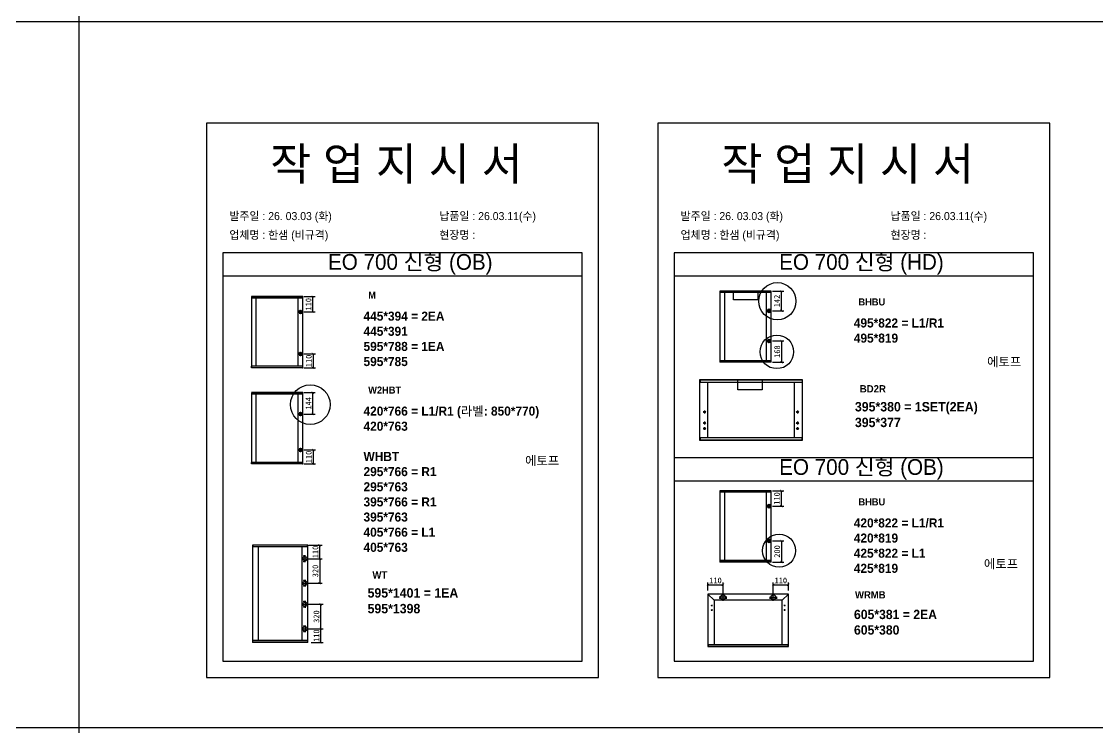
# Model space of a CAD drawing. Header units: millimetres. Extents: x -44117 to 256353, y -2095463 to 65325.
# Drawn here: x 110053 to 114665, y -750239 to -747212 of the extents above; entities that cross this region are included whole.
import ezdxf

# ---------------------------------------------------------------- set-up
doc = ezdxf.new("R2010")
doc.units = ezdxf.units.MM
doc.header["$LTSCALE"] = 10
doc.layers.add('Layer1', color=7, linetype='Continuous', lineweight=70)
doc.styles.add('MtX_Gulim', font='')
doc.styles.get('MtX_Gulim').set_extended_font_data('Gulim', bold=True)
doc.dimstyles.new('ISO-25', dxfattribs={"dimtxt": 2.5, "dimasz": 2.5, "dimexe": 1, "dimexo": 1, "dimtad": 1, "dimtxsty": 'Standard', "dimblk": 'ARCHTICK', "dimcen": 2.5, "dimadec": 0, "dimazin": 0, "dimtfac": 1, "dimtmove": 0, "dimatfit": 3, "dimfxl": 0, "dimarcsym": 0})

# ---------------------------------------------------------------- blocks, each defined once
blk = doc.blocks.new('_ArchTick')
at = {"color": 0, "linetype": 'ByBlock', "const_width": 0.15}
blk.add_lwpolyline([(-0.5, -0.5), (0.5, 0.5)], dxfattribs=at)
blk = doc.blocks.new('*D5013')
at = {"color": 0, "lineweight": -2}
for p, q in [((112995.1, -749651.8), (112995.1, -749617.2)), ((112995.1, -749627.2), (113059.6, -749627.2)), ((113059.6, -749664.5), (113059.6, -749617.2))]:
    blk.add_line(p, q, dxfattribs=at)
at = {"layer": 'Defpoints', "color": 0}
for p in [(113059.6, -749627.2), (112995.1, -749666.8), (113059.6, -749679.5)]:
    blk.add_point(p, dxfattribs=at)
at = {"color": 0, "lineweight": -2, "xscale": 10, "yscale": 10, "zscale": 10, "rotation": 180}
blk.add_blockref('_ArchTick', (112995.1, -749627.2), dxfattribs=at)
at = {"color": 0, "lineweight": -2, "xscale": 10, "yscale": 10, "zscale": 10}
blk.add_blockref('_ArchTick', (113059.6, -749627.2), dxfattribs=at)
at = {"color": 0, "insert": (113027.3, -749608.5), "char_height": 25, "attachment_point": 5}
blk.add_mtext('110', dxfattribs=at)
blk = doc.blocks.new('*D5014')
at = {"color": 0, "lineweight": -2}
for p, q in [((113275.1, -749664.5), (113275.1, -749617.2)), ((113275.1, -749627.2), (113339.7, -749627.2)), ((113339.7, -749651.8), (113339.7, -749617.2))]:
    blk.add_line(p, q, dxfattribs=at)
at = {"layer": 'Defpoints', "color": 0}
for p in [(113339.7, -749627.2), (113275.1, -749679.5), (113339.7, -749666.8)]:
    blk.add_point(p, dxfattribs=at)
at = {"color": 0, "lineweight": -2, "xscale": 10, "yscale": 10, "zscale": 10, "rotation": 180}
blk.add_blockref('_ArchTick', (113275.1, -749627.2), dxfattribs=at)
at = {"color": 0, "lineweight": -2, "xscale": 10, "yscale": 10, "zscale": 10}
blk.add_blockref('_ArchTick', (113339.7, -749627.2), dxfattribs=at)
at = {"color": 0, "insert": (113307.4, -749608.5), "char_height": 25, "attachment_point": 5}
blk.add_mtext('110', dxfattribs=at)
blk = doc.blocks.new('*D5015')
at = {"color": 0, "lineweight": -2}
for p, q in [((111263.5, -748391.5), (111311.7, -748391.5)), ((111301.7, -748457.2), (111301.7, -748391.5)), ((111263.5, -748457.2), (111311.7, -748457.2))]:
    blk.add_line(p, q, dxfattribs=at)
at = {"layer": 'Defpoints', "color": 0}
for p in [(111248.5, -748391.5), (111301.7, -748391.5), (111248.5, -748457.2)]:
    blk.add_point(p, dxfattribs=at)
at = {"color": 0, "lineweight": -2, "xscale": 10, "yscale": 10, "zscale": 10}
for p, rotation in [((111301.7, -748391.5), 90), ((111301.7, -748457.2), 270)]:
    blk.add_blockref('_ArchTick', p, dxfattribs=dict(at, rotation=rotation))
at = {"color": 0, "insert": (111282.9, -748424.4), "char_height": 25, "attachment_point": 5, "rotation": 90}
blk.add_mtext('110', dxfattribs=at)
blk = doc.blocks.new('*D5016')
at = {"color": 0, "lineweight": -2}
for p, q in [((111263.5, -748637.3), (111312.5, -748637.3)), ((111302.5, -748637.3), (111302.5, -748697)), ((111263.5, -748697), (111312.5, -748697))]:
    blk.add_line(p, q, dxfattribs=at)
at = {"layer": 'Defpoints', "color": 0}
for p in [(111248.5, -748637.3), (111248.5, -748697), (111302.5, -748697)]:
    blk.add_point(p, dxfattribs=at)
at = {"color": 0, "lineweight": -2, "xscale": 10, "yscale": 10, "zscale": 10}
for p, rotation in [((111302.5, -748637.3), 90), ((111302.5, -748697), 270)]:
    blk.add_blockref('_ArchTick', p, dxfattribs=dict(at, rotation=rotation))
at = {"color": 0, "insert": (111283.8, -748667.2), "char_height": 25, "attachment_point": 5, "rotation": 90}
blk.add_mtext('110', dxfattribs=at)
blk = doc.blocks.new('*D5017')
at = {"color": 0, "lineweight": -2}
for p, q in [((113271.4, -748367.7), (113319.6, -748367.7)), ((113309.6, -748452.8), (113309.6, -748367.7)), ((113271.4, -748452.8), (113319.6, -748452.8))]:
    blk.add_line(p, q, dxfattribs=at)
at = {"layer": 'Defpoints', "color": 0}
for p in [(113256.4, -748367.7), (113309.6, -748367.7), (113256.4, -748452.8)]:
    blk.add_point(p, dxfattribs=at)
at = {"color": 0, "lineweight": -2, "xscale": 10, "yscale": 10, "zscale": 10}
for p, rotation in [((113309.6, -748367.7), 90), ((113309.6, -748452.8), 270)]:
    blk.add_blockref('_ArchTick', p, dxfattribs=dict(at, rotation=rotation))
at = {"color": 0, "insert": (113290.8, -748410.3), "char_height": 25, "attachment_point": 5, "rotation": 90}
blk.add_mtext('142', dxfattribs=at)
blk = doc.blocks.new('*D5018')
at = {"color": 0, "lineweight": -2}
for p, q in [((113271.4, -748581.7), (113320.4, -748581.7)), ((113310.4, -748581.7), (113310.4, -748673.2)), ((113271.4, -748673.2), (113320.4, -748673.2))]:
    blk.add_line(p, q, dxfattribs=at)
at = {"layer": 'Defpoints', "color": 0}
for p in [(113256.4, -748581.7), (113256.4, -748673.2), (113310.4, -748673.2)]:
    blk.add_point(p, dxfattribs=at)
at = {"color": 0, "lineweight": -2, "xscale": 10, "yscale": 10, "zscale": 10}
for p, rotation in [((113310.4, -748581.7), 90), ((113310.4, -748673.2), 270)]:
    blk.add_blockref('_ArchTick', p, dxfattribs=dict(at, rotation=rotation))
at = {"color": 0, "insert": (113291.7, -748627.4), "char_height": 25, "attachment_point": 5, "rotation": 90}
blk.add_mtext('168', dxfattribs=at)
blk = doc.blocks.new('*D5019')
at = {"color": 0, "lineweight": -2}
for p, q in [((111263.5, -748803.3), (111311.7, -748803.3)), ((111301.7, -748894.9), (111301.7, -748803.3)), ((111263.5, -748894.9), (111311.7, -748894.9))]:
    blk.add_line(p, q, dxfattribs=at)
at = {"layer": 'Defpoints', "color": 0}
for p in [(111248.5, -748803.3), (111301.7, -748803.3), (111248.5, -748894.9)]:
    blk.add_point(p, dxfattribs=at)
at = {"color": 0, "lineweight": -2, "xscale": 10, "yscale": 10, "zscale": 10}
for p, rotation in [((111301.7, -748803.3), 90), ((111301.7, -748894.9), 270)]:
    blk.add_blockref('_ArchTick', p, dxfattribs=dict(at, rotation=rotation))
at = {"color": 0, "insert": (111282.9, -748849.1), "char_height": 25, "attachment_point": 5, "rotation": 90}
blk.add_mtext('144', dxfattribs=at)
blk = doc.blocks.new('*D5020')
at = {"color": 0, "lineweight": -2}
for p, q in [((111263.5, -749049.1), (111312.5, -749049.1)), ((111302.5, -749049.1), (111302.5, -749108.8)), ((111263.5, -749108.8), (111312.5, -749108.8))]:
    blk.add_line(p, q, dxfattribs=at)
at = {"layer": 'Defpoints', "color": 0}
for p in [(111248.5, -749049.1), (111248.5, -749108.8), (111302.5, -749108.8)]:
    blk.add_point(p, dxfattribs=at)
at = {"color": 0, "lineweight": -2, "xscale": 10, "yscale": 10, "zscale": 10}
for p, rotation in [((111302.5, -749049.1), 90), ((111302.5, -749108.8), 270)]:
    blk.add_blockref('_ArchTick', p, dxfattribs=dict(at, rotation=rotation))
at = {"color": 0, "insert": (111283.8, -749079), "char_height": 25, "attachment_point": 5, "rotation": 90}
blk.add_mtext('110', dxfattribs=at)
blk = doc.blocks.new('*D5021')
at = {"color": 0, "lineweight": -2}
for p, q in [((113271.4, -749224.1), (113319.6, -749224.1)), ((113309.6, -749289.7), (113309.6, -749224.1)), ((113271.4, -749289.7), (113319.6, -749289.7))]:
    blk.add_line(p, q, dxfattribs=at)
at = {"layer": 'Defpoints', "color": 0}
for p in [(113256.4, -749224.1), (113309.6, -749224.1), (113256.4, -749289.7)]:
    blk.add_point(p, dxfattribs=at)
at = {"color": 0, "lineweight": -2, "xscale": 10, "yscale": 10, "zscale": 10}
for p, rotation in [((113309.6, -749224.1), 90), ((113309.6, -749289.7), 270)]:
    blk.add_blockref('_ArchTick', p, dxfattribs=dict(at, rotation=rotation))
at = {"color": 0, "insert": (113290.8, -749256.9), "char_height": 25, "attachment_point": 5, "rotation": 90}
blk.add_mtext('110', dxfattribs=at)
blk = doc.blocks.new('*D5022')
at = {"color": 0, "lineweight": -2}
for p, q in [((113271.4, -749438.7), (113320.4, -749438.7)), ((113310.4, -749438.7), (113310.4, -749529.5)), ((113271.4, -749529.5), (113320.4, -749529.5))]:
    blk.add_line(p, q, dxfattribs=at)
at = {"layer": 'Defpoints', "color": 0}
for p in [(113256.4, -749438.7), (113256.4, -749529.5), (113310.4, -749529.5)]:
    blk.add_point(p, dxfattribs=at)
at = {"color": 0, "lineweight": -2, "xscale": 10, "yscale": 10, "zscale": 10}
for p, rotation in [((113310.4, -749438.7), 90), ((113310.4, -749529.5), 270)]:
    blk.add_blockref('_ArchTick', p, dxfattribs=dict(at, rotation=rotation))
at = {"color": 0, "insert": (113291.7, -749484.1), "char_height": 25, "attachment_point": 5, "rotation": 90}
blk.add_mtext('200', dxfattribs=at)
blk = doc.blocks.new('*D5023')
at = {"color": 0, "lineweight": -2}
for p, q in [((111283.2, -749457.4), (111341.1, -749457.4)), ((111331.1, -749515.2), (111331.1, -749457.4)), ((111283.2, -749515.2), (111341.1, -749515.2))]:
    blk.add_line(p, q, dxfattribs=at)
at = {"layer": 'Defpoints', "color": 0}
for p in [(111268.2, -749457.4), (111331.1, -749457.4), (111268.2, -749515.2)]:
    blk.add_point(p, dxfattribs=at)
at = {"color": 0, "lineweight": -2, "xscale": 10, "yscale": 10, "zscale": 10}
for p, rotation in [((111331.1, -749457.4), 90), ((111331.1, -749515.2), 270)]:
    blk.add_blockref('_ArchTick', p, dxfattribs=dict(at, rotation=rotation))
at = {"color": 0, "insert": (111312.4, -749486.3), "char_height": 25, "attachment_point": 5, "rotation": 90}
blk.add_mtext('110', dxfattribs=at)
blk = doc.blocks.new('*D5024')
at = {"color": 0, "lineweight": -2}
for p, q in [((111283.2, -749815.8), (111345.7, -749815.8)), ((111335.7, -749874.3), (111335.7, -749815.8)), ((111294.8, -749874.3), (111345.7, -749874.3))]:
    blk.add_line(p, q, dxfattribs=at)
at = {"layer": 'Defpoints', "color": 0}
for p in [(111268.2, -749815.8), (111335.7, -749815.8), (111279.8, -749874.3)]:
    blk.add_point(p, dxfattribs=at)
at = {"color": 0, "lineweight": -2, "xscale": 10, "yscale": 10, "zscale": 10}
for p, rotation in [((111335.7, -749815.8), 90), ((111335.7, -749874.3), 270)]:
    blk.add_blockref('_ArchTick', p, dxfattribs=dict(at, rotation=rotation))
at = {"color": 0, "insert": (111316.9, -749845), "char_height": 25, "attachment_point": 5, "rotation": 90}
blk.add_mtext('110', dxfattribs=at)
blk = doc.blocks.new('*D5025')
at = {"color": 0, "lineweight": -2}
for p, q in [((111283.2, -749710.6), (111345.7, -749710.6)), ((111335.7, -749815.8), (111335.7, -749710.6)), ((111283.2, -749815.8), (111345.7, -749815.8))]:
    blk.add_line(p, q, dxfattribs=at)
at = {"layer": 'Defpoints', "color": 0}
for p in [(111268.2, -749710.6), (111335.7, -749710.6), (111268.2, -749815.8)]:
    blk.add_point(p, dxfattribs=at)
at = {"color": 0, "lineweight": -2, "xscale": 10, "yscale": 10, "zscale": 10}
for p, rotation in [((111335.7, -749710.6), 90), ((111335.7, -749815.8), 270)]:
    blk.add_blockref('_ArchTick', p, dxfattribs=dict(at, rotation=rotation))
at = {"color": 0, "insert": (111316.9, -749763.2), "char_height": 25, "attachment_point": 5, "rotation": 90}
blk.add_mtext('320', dxfattribs=at)
blk = doc.blocks.new('*D5026')
at = {"color": 0, "lineweight": -2}
for p, q in [((111283.2, -749515.2), (111341.1, -749515.2)), ((111331.1, -749515.2), (111331.1, -749620.4)), ((111283.2, -749620.4), (111341.1, -749620.4))]:
    blk.add_line(p, q, dxfattribs=at)
at = {"layer": 'Defpoints', "color": 0}
for p in [(111268.2, -749515.2), (111268.2, -749620.4), (111331.1, -749620.4)]:
    blk.add_point(p, dxfattribs=at)
at = {"color": 0, "lineweight": -2, "xscale": 10, "yscale": 10, "zscale": 10}
for p, rotation in [((111331.1, -749515.2), 90), ((111331.1, -749620.4), 270)]:
    blk.add_blockref('_ArchTick', p, dxfattribs=dict(at, rotation=rotation))
at = {"color": 0, "insert": (111312.4, -749567.8), "char_height": 25, "attachment_point": 5, "rotation": 90}
blk.add_mtext('320', dxfattribs=at)

msp = doc.modelspace()

# ---------------------------------------------------------------- linework, layer by layer
at = {"color": 2}
msp.add_line((104015.69829, -747212.41798), (196284.84516, -747212.41798), dxfattribs=at)
msp.add_line((104015.69829, -747212.41798), (196284.84516, -747212.41798), dxfattribs=at)
for p, q in [((112456.08051, -748203.63461), (110916.08051, -748203.63461)), ((114389.89471, -748203.63461), (112849.89471, -748203.63461)), ((112456.08051, -748303.63461), (110916.08051, -748303.63461)), ((114389.89471, -748303.63461), (112849.89471, -748303.63461)), ((113045.94642, -748367.96056), (113045.94642, -748672.97889)), ((113265.86482, -748368.35554), (113045.94642, -748368.35554)), ((113265.86482, -748374.32425), (113045.94642, -748374.32425)), ((113265.64538, -748367.74112), (113046.16586, -748367.74112)), ((113065.47637, -748373.88537), (113065.47637, -748666.6152)), ((113246.11543, -748666.6152), (113246.11543, -748374.32425)), ((113264.76763, -748374.32425), (113264.76763, -748367.74112)), ((113265.86482, -748672.97889), (113265.86482, -748367.96056)), ((111038.05466, -748391.75221), (111038.05466, -748696.77054)), ((111257.97305, -748392.1472), (111038.05466, -748392.1472)), ((111257.97305, -748398.11591), (111038.05466, -748398.11591)), ((111257.75361, -748391.53278), (111038.2741, -748391.53278)), ((111057.58461, -748397.67703), (111057.58461, -748690.40686)), ((111238.22366, -748690.40686), (111238.22366, -748398.11591)), ((111256.87586, -748398.11591), (111256.87586, -748391.53278)), ((111257.97305, -748696.77054), (111257.97305, -748391.75221)), ((113265.86482, -748666.6152), (113045.94642, -748666.6152)), ((113047.04361, -748673.19833), (113047.04361, -748666.6152)), ((113264.76763, -748666.6152), (113264.76763, -748673.19833)), ((111257.97305, -748690.40686), (111038.05466, -748690.40686)), ((111257.97305, -748696.37556), (111038.05466, -748696.37556)), ((111257.75361, -748696.98999), (111038.2741, -748696.98999)), ((111039.15185, -748696.98999), (111039.15185, -748690.40686)), ((111256.87586, -748690.40686), (111256.87586, -748696.98999)), ((113265.86482, -748672.58391), (113045.94642, -748672.58391)), ((113265.64538, -748673.19833), (113046.16586, -748673.19833)), ((112959.39558, -748748.75207), (112959.39558, -749007.19414)), ((113400.00598, -748749.41854), (112959.39558, -748749.41854)), ((113400.00598, -748759.48963), (112959.39558, -748759.48963)), ((113399.63572, -748748.38181), (112959.76584, -748748.38181)), ((112961.24688, -748748.38181), (112961.24688, -748759.48963)), ((112992.71906, -748759.48963), (112992.71906, -748996.45657)), ((113366.68251, -748996.45657), (113366.68251, -748759.48963)), ((113398.15468, -748748.38181), (113398.15468, -748759.48963)), ((113400.00598, -749007.19414), (113400.00598, -748748.75207)), ((111038.05466, -748803.56497), (111038.05466, -749108.5833)), ((111257.97305, -748803.95995), (111038.05466, -748803.95995)), ((111257.75361, -748803.34553), (111038.2741, -748803.34553)), ((111256.87586, -748809.92866), (111256.87586, -748803.34553)), ((111257.97305, -749108.5833), (111257.97305, -748803.56497)), ((111257.97305, -748809.92866), (111038.05466, -748809.92866)), ((111057.58461, -748809.48978), (111057.58461, -749102.21961)), ((111238.22366, -749102.21961), (111238.22366, -748809.92866)), ((112986.60975, -748886.11884), (112974.39114, -748886.11884)), ((112980.50045, -748880.00953), (112980.50045, -748892.22814)), ((113372.79181, -748886.11884), (113385.01042, -748886.11884)), ((113378.90111, -748880.00953), (113378.90111, -748892.22814)), ((112986.60975, -748933.51223), (112974.39114, -748933.51223)), ((112980.50045, -748927.40292), (112980.50045, -748939.62153)), ((113372.79181, -748933.51223), (113385.01042, -748933.51223)), ((113378.90111, -748927.40292), (113378.90111, -748939.62153)), ((112986.60975, -748957.20892), (112974.39114, -748957.20892)), ((112980.50045, -748951.09962), (112980.50045, -748963.31822)), ((113372.79181, -748957.20892), (113385.01042, -748957.20892)), ((113378.90111, -748951.09962), (113378.90111, -748963.31822)), ((113400.00598, -748996.45657), (112959.39558, -748996.45657)), ((113400.00598, -749006.52767), (112959.39558, -749006.52767)), ((112959.76584, -749007.5644), (113399.63572, -749007.5644)), ((112961.24688, -748996.45657), (112961.24688, -749007.5644)), ((113398.15468, -749007.5644), (113398.15468, -748996.45657)), ((111257.97305, -749102.21961), (111038.05466, -749102.21961)), ((111257.97305, -749108.18832), (111038.05466, -749108.18832)), ((111257.75361, -749108.80274), (111038.2741, -749108.80274)), ((111039.15185, -749108.80274), (111039.15185, -749102.21961)), ((111256.87586, -749102.21961), (111256.87586, -749108.80274)), ((114389.89471, -749082.64107), (112849.89471, -749082.64107)), ((114389.89471, -749182.64107), (112849.89471, -749182.64107)), ((113045.94642, -749224.28298), (113045.94642, -749529.30131)), ((113265.86482, -749224.67796), (113045.94642, -749224.67796)), ((113265.86482, -749230.64667), (113045.94642, -749230.64667)), ((113265.64538, -749224.06354), (113046.16586, -749224.06354)), ((113065.47637, -749230.20779), (113065.47637, -749522.93762)), ((113246.11543, -749522.93762), (113246.11543, -749230.64667)), ((113264.76763, -749230.64667), (113264.76763, -749224.06354)), ((113265.86482, -749529.30131), (113265.86482, -749224.28298)), ((111042.91024, -749456.88864), (111042.91024, -749874.0965)), ((111279.9038, -749457.36795), (111042.91024, -749457.36795)), ((111279.9038, -749464.6109), (111042.91024, -749464.6109)), ((111279.63752, -749456.62235), (111043.17652, -749456.62235)), ((111044.24166, -749456.62235), (111044.24166, -749464.6109)), ((111066.60959, -749464.07833), (111066.60959, -749866.37425)), ((111255.93816, -749866.37425), (111255.93816, -749464.6109)), ((111278.57238, -749464.6109), (111278.57238, -749456.62235)), ((111279.9038, -749874.0965), (111279.9038, -749456.88864)), ((111253.66268, -749515.20503), (111282.71186, -749515.20503)), ((111265.52442, -749503.22221), (111261.26386, -749503.22221)), ((111265.52442, -749527.18785), (111261.26386, -749527.18785)), ((111263.39414, -749501.09193), (111263.39414, -749505.35249)), ((111263.39414, -749525.05757), (111263.39414, -749529.31813)), ((111268.18727, -749529.72962), (111268.18727, -749500.68045)), ((113265.86482, -749522.93762), (113045.94642, -749522.93762)), ((113265.86482, -749528.90633), (113045.94642, -749528.90633)), ((113265.64538, -749529.52075), (113046.16586, -749529.52075)), ((113047.04361, -749529.52075), (113047.04361, -749522.93762)), ((113264.76763, -749522.93762), (113264.76763, -749529.52075)), ((111253.66268, -749620.38758), (111282.71186, -749620.38758)), ((111265.52442, -749608.40475), (111261.26386, -749608.40475)), ((111265.52442, -749632.37039), (111261.26386, -749632.37039)), ((111263.39414, -749606.27447), (111263.39414, -749610.53503)), ((111263.39414, -749630.24011), (111263.39414, -749634.50067)), ((111268.18727, -749605.86298), (111268.18727, -749634.91216)), ((112994.77369, -749666.7831), (112994.77369, -749891.12342)), ((113021.11444, -749693.12385), (112994.86037, -749666.57382)), ((113339.65952, -749666.48713), (112995.06965, -749666.48713)), ((113075.73312, -749679.50953), (113043.44628, -749679.50953)), ((113059.5897, -749695.65294), (113059.5897, -749663.36611)), ((113258.99606, -749679.50953), (113291.2829, -749679.50953)), ((113275.13948, -749695.65294), (113275.13948, -749663.36611)), ((113313.61473, -749693.12385), (113339.8688, -749666.57382)), ((113339.95548, -749891.12342), (113339.95548, -749666.7831)), ((111253.66268, -749710.59757), (111282.71186, -749710.59757)), ((111265.52442, -749698.61474), (111261.26386, -749698.61474)), ((111265.52442, -749722.58039), (111261.26386, -749722.58039)), ((111263.39414, -749696.48446), (111263.39414, -749700.74502)), ((111263.39414, -749720.45011), (111263.39414, -749724.71066)), ((111268.18727, -749696.07298), (111268.18727, -749725.12216)), ((113008.09205, -749716.209), (113014.01132, -749716.209)), ((113011.05168, -749713.24936), (113011.05168, -749719.16863)), ((113021.11444, -749693.12385), (113021.11444, -749883.13241)), ((113313.61473, -749693.12385), (113021.11444, -749693.12385)), ((113048.63905, -749685.4288), (113043.90363, -749685.4288)), ((113046.27134, -749683.06109), (113046.27134, -749687.7965)), ((113075.27576, -749685.4288), (113070.54035, -749685.4288)), ((113072.90805, -749683.06109), (113072.90805, -749687.7965)), ((113264.18884, -749685.4288), (113259.45342, -749685.4288)), ((113261.82113, -749683.06109), (113261.82113, -749687.7965)), ((113290.82555, -749685.4288), (113286.09013, -749685.4288)), ((113288.45784, -749683.06109), (113288.45784, -749687.7965)), ((113313.61473, -749882.54048), (113313.61473, -749693.12385)), ((113326.63713, -749716.209), (113320.71786, -749716.209)), ((113323.6775, -749713.24936), (113323.6775, -749719.16863)), ((113008.09205, -749735.15066), (113014.01132, -749735.15066)), ((113011.05168, -749732.19103), (113011.05168, -749738.1103)), ((113326.63713, -749735.15066), (113320.71786, -749735.15066)), ((113323.6775, -749732.19103), (113323.6775, -749738.1103)), ((111253.66268, -749815.7801), (111282.71186, -749815.7801)), ((111265.52442, -749803.79727), (111261.26386, -749803.79727)), ((111263.39414, -749801.66699), (111263.39414, -749805.92755)), ((111268.18727, -749801.25551), (111268.18727, -749830.30469)), ((111279.9038, -749866.37425), (111042.91024, -749866.37425)), ((111044.24166, -749874.36279), (111044.24166, -749866.37425)), ((111265.52442, -749827.76291), (111261.26386, -749827.76291)), ((111263.39414, -749825.63263), (111263.39414, -749829.89319)), ((111278.57238, -749866.37425), (111278.57238, -749874.36279)), ((111279.9038, -749873.61719), (111042.91024, -749873.61719)), ((111279.63752, -749874.36279), (111043.17652, -749874.36279)), ((112994.77369, -749882.54048), (113339.95548, -749882.54048)), ((112994.77369, -749890.59069), (113339.65952, -749890.59069)), ((112995.06965, -749891.41939), (113339.65952, -749891.41939)), ((112996.2535, -749882.54048), (112996.2535, -749891.41939)), ((113338.47567, -749891.41939), (113338.47567, -749882.54048))]:
    msp.add_line(p, q)
at = {"color": 1}
msp.add_line((104015.69829, -750238.66603), (196284.84516, -750238.66603), dxfattribs=at)
msp.add_line((104015.69829, -750238.66603), (196284.84516, -750238.66603), dxfattribs=at)
for p in [(110300.49669, 21924.9366), (110300.49669, 14161.07811), (110300.49669, 18584.38997), (110300.49669, 10820.53148), (110300.49669, 18627.87121), (110300.49669, 10864.01272), (110300.49669, 15287.32457), (110300.49669, 7523.46608), (110300.49669, 3746.75115), (110300.49669, 21924.9366), (110300.49669, 14161.07811), (110300.49669, 18584.38997), (110300.49669, 10820.53148), (110300.49669, 18627.87121), (110300.49669, 10864.01272), (110300.49669, 15287.32457), (110300.49669, 7523.46608), (110300.49669, 3746.75115), (110300.49669, 21924.9366), (110300.49669, 14161.07811), (110300.49669, 18584.38997), (110300.49669, 10820.53148), (110300.49669, 18627.87121), (110300.49669, 10864.01272), (110300.49669, 15287.32457), (110300.49669, 7523.46608), (110300.49669, 3746.75115), (110300.49669, 21924.9366), (110300.49669, 14161.07811), (110300.49669, 18584.38997), (110300.49669, 10820.53148), (110300.49669, 18627.87121), (110300.49669, 10864.01272), (110300.49669, 15287.32457), (110300.49669, 7523.46608), (110300.49669, 3746.75115), (110300.49669, 21924.9366), (110300.49669, 14161.07811), (110300.49669, 18584.38997), (110300.49669, 10820.53148), (110300.49669, 18627.87121), (110300.49669, 10864.01272), (110300.49669, 15287.32457), (110300.49669, 7523.46608), (110300.49669, 3746.75115), (110300.49669, 21924.9366), (110300.49669, 14161.07811), (110300.49669, 18584.38997), (110300.49669, 10820.53148), (110300.49669, 18627.87121), (110300.49669, 10864.01272), (110300.49669, 15287.32457), (110300.49669, 7523.46608), (110300.49669, 3746.75115), (110300.49669, 21924.9366), (110300.49669, 14161.07811), (110300.49669, 18584.38997), (110300.49669, 10820.53148), (110300.49669, 18627.87121), (110300.49669, 10864.01272), (110300.49669, 15287.32457), (110300.49669, 7523.46608), (110300.49669, 3746.75115), (110300.49669, 21924.9366), (110300.49669, 14161.07811), (110300.49669, 18584.38997), (110300.49669, 10820.53148), (110300.49669, 18627.87121), (110300.49669, 10864.01272), (110300.49669, 15287.32457), (110300.49669, 7523.46608), (110300.49669, 3746.75115), (110300.49669, 21924.9366), (110300.49669, 14161.07811), (110300.49669, 18584.38997), (110300.49669, 10820.53148), (110300.49669, 18627.87121), (110300.49669, 10864.01272), (110300.49669, 15287.32457), (110300.49669, 7523.46608), (110300.49669, 3746.75115), (110300.49669, 21924.9366), (110300.49669, 14161.07811), (110300.49669, 18584.38997), (110300.49669, 10820.53148), (110300.49669, 18627.87121), (110300.49669, 10864.01272), (110300.49669, 15287.32457), (110300.49669, 7523.46608), (110300.49669, 3746.75115), (110300.49669, 12702.87182), (110300.49669, 4939.01333), (110300.49669, 9362.32519), (110300.49669, 1598.4667), (110300.49669, 9405.80642), (110300.49669, 1641.94794), (110300.49669, 6065.25979), (110300.49669, -1698.5987), (110300.49669, -5475.31363), (110300.49669, 12702.87182), (110300.49669, 4939.01333), (110300.49669, 9362.32519), (110300.49669, 1598.4667), (110300.49669, 9405.80642), (110300.49669, 1641.94794), (110300.49669, 6065.25979), (110300.49669, -1698.5987), (110300.49669, -5475.31363), (110300.49669, 12702.87182), (110300.49669, 4939.01333), (110300.49669, 9362.32519), (110300.49669, 1598.4667), (110300.49669, 9405.80642), (110300.49669, 1641.94794), (110300.49669, 6065.25979), (110300.49669, -1698.5987), (110300.49669, -5475.31363), (110300.49669, 12702.87182), (110300.49669, 4939.01333), (110300.49669, 9362.32519), (110300.49669, 1598.4667), (110300.49669, 9405.80642), (110300.49669, 1641.94794), (110300.49669, 6065.25979), (110300.49669, -1698.5987), (110300.49669, -5475.31363), (110300.49669, 12702.87182), (110300.49669, 4939.01333), (110300.49669, 9362.32519), (110300.49669, 1598.4667), (110300.49669, 9405.80642), (110300.49669, 1641.94794), (110300.49669, 6065.25979), (110300.49669, -1698.5987), (110300.49669, -5475.31363)]:
    msp.add_xline(p, (0, 1), dxfattribs=at)
for points in [[(110846.08051, -750024.46489), (112526.08051, -750024.46489), (112526.08051, -747648.46489), (110846.08051, -747648.46489)], [(112779.89471, -750024.46489), (114459.89471, -750024.46489), (114459.89471, -747648.46489), (112779.89471, -747648.46489)]]:
    msp.add_lwpolyline(points, close=True)
for points in [[(110916.08051, -748203.63461), (110916.08051, -749954.46489), (112456.08051, -749954.46489), (112456.08051, -748203.63461)], [(112849.89471, -748203.63461), (112849.89471, -749954.46489), (114389.89471, -749954.46489), (114389.89471, -748203.63461)], [(113209.48614, -748367.74112), (113209.48614, -748405.7207), (113104.78153, -748405.7207), (113104.78153, -748367.74112)], [(113227.76163, -748752.90039), (113227.76163, -748790.87997), (113123.05702, -748790.87997), (113123.05702, -748752.90039)]]:
    msp.add_lwpolyline(points)
for centre, radius in [((113292.42245, -748411.41801), 79.74857), ((113290.20721, -748628.51134), 71.99524), ((111290.60043, -748854.66499), 85.06514), ((113299.81442, -749480.7186), 70.95684)]:
    msp.add_circle(centre, radius, dxfattribs=at)
for centre, radius in [((112980.50045, -748886.11884), 3.70261), ((113378.90111, -748886.11884), 3.70261), ((112980.50045, -748933.51223), 3.70261), ((113378.90111, -748933.51223), 3.70261), ((112980.50045, -748957.20892), 3.70261), ((113378.90111, -748957.20892), 3.70261), ((111268.18727, -749515.20503), 9.31997), ((111263.39414, -749503.22221), 0.85211), ((111263.39414, -749527.18785), 0.85211), ((111268.18727, -749620.38758), 9.31997), ((111263.39414, -749608.40475), 0.85211), ((111263.39414, -749632.37039), 0.85211), ((113059.5897, -749679.50953), 10.35872), ((113275.13948, -749679.50953), 10.35872), ((111268.18727, -749710.59757), 9.31997), ((111263.39414, -749698.61474), 0.85211), ((111263.39414, -749722.58039), 0.85211), ((113011.05168, -749716.209), 0.88789), ((113046.27134, -749685.4288), 0.94708), ((113072.90805, -749685.4288), 0.94708), ((113261.82113, -749685.4288), 0.94708), ((113288.45784, -749685.4288), 0.94708), ((113323.6775, -749716.209), 0.88789), ((113011.05168, -749735.15066), 0.88789), ((113323.6775, -749735.15066), 0.88789), ((111268.18727, -749815.7801), 9.31997), ((111263.39414, -749803.79727), 0.85211), ((111263.39414, -749827.76291), 0.85211)]:
    msp.add_circle(centre, radius)
for centre, radius, start, end in [((113265.64538, -748367.96056), 0.21944, 0, 90), ((111257.75361, -748391.75221), 0.21944, 0, 90), ((111038.2741, -748696.77055), 0.21944, 180, 270), ((111257.75361, -748696.77055), 0.21944, 270, 0), ((113046.16586, -748672.97889), 0.21944, 180, 270), ((113265.64538, -748672.97889), 0.21944, 270, 0), ((112959.76584, -748748.75207), 0.37026, 90, 180), ((113399.63572, -748748.75207), 0.37026, 0, 90), ((111257.75361, -748803.56497), 0.21944, 0, 90), ((112959.76584, -749007.19414), 0.37026, 180, 270), ((113399.63572, -749007.19414), 0.37026, 270, 0), ((111038.2741, -749108.5833), 0.21944, 180, 270), ((111257.75361, -749108.5833), 0.21944, 270, 0), ((113265.64538, -749224.28298), 0.21944, 0, 90), ((111043.17652, -749456.88864), 0.26628, 90, 180), ((111279.63752, -749456.88864), 0.26628, 0, 90), ((113046.16586, -749529.30131), 0.21944, 180, 270), ((113265.64538, -749529.30131), 0.21944, 270, 0), ((112995.06965, -749666.7831), 0.29596, 90, 180), ((113339.65952, -749666.7831), 0.29596, 0, 90), ((111043.17652, -749874.09651), 0.26628, 180, 270), ((111279.63752, -749874.09651), 0.26628, 270, 0), ((112995.06965, -749891.12342), 0.29596, 180, 270), ((113339.65952, -749891.12342), 0.29596, 270, 0)]:
    msp.add_arc(centre, radius, start, end)
at = {"layer": 'Layer1'}
for p, q in [((111248.48225, -748449.12294), (111248.48225, -748465.29819)), ((113256.37402, -748444.71462), (113256.37402, -748460.88987)), ((113256.37402, -748589.77024), (113256.37402, -748573.59499)), ((111248.48225, -748645.40594), (111248.48225, -748629.2307)), ((111248.48225, -748886.82629), (111248.48225, -748903.00154)), ((111248.48225, -749057.21869), (111248.48225, -749041.04345)), ((113256.37402, -749281.65371), (113256.37402, -749297.82895)), ((113256.37402, -749446.8038), (113256.37402, -749430.62855))]:
    msp.add_line(p, q, dxfattribs=at)
for points in [[(111256.56988, -748457.21057), (111240.39463, -748457.21057)], [(113264.46164, -748452.80224), (113248.28639, -748452.80224)], [(113264.46164, -748581.68262), (113248.28639, -748581.68262)], [(111256.56988, -748637.31832), (111240.39463, -748637.31832)], [(111256.56988, -748894.91391), (111240.39463, -748894.91391)], [(111256.56988, -749049.13107), (111240.39463, -749049.13107)], [(113264.46164, -749289.74133), (113248.28639, -749289.74133)], [(113264.46164, -749438.71618), (113248.28639, -749438.71618)]]:
    msp.add_lwpolyline(points, close=True, dxfattribs=at)
for centre in [(111248.48225, -748457.21057), (113256.37402, -748452.80224), (113256.37402, -748581.68262), (111248.48225, -748637.31832), (111248.48225, -748894.91391), (111248.48225, -749049.13107), (113256.37402, -749289.74133), (113256.37402, -749438.71618)]:
    msp.add_circle(centre, 5.39175, dxfattribs=at)

# ---------------------------------------------------------------- texts
at = {"linetype": 'Continuous', "style": 'MtX_Gulim'}
for s, height, p in [('M', 30.31593, (111538.85738, -748400.45712)), ('BHBU', 30.315933, (113640.3208, -748429.69826)), ('W2HBT', 30.315933, (111538.85738, -748807.39635)), ('BD2R', 31.421769, (113645.80795, -748802.58544)), ('BHBU', 30.315933, (113640.3208, -749286.81816)), ('WT', 31.421769, (111556.923, -749600.63419)), ('WRMB', 31.09714, (113625.38757, -749685.50827))]:
    msp.add_text(s, height=height, dxfattribs=at).set_placement(p)
at = {"attachment_point": 1}
for s, width, gutter_width, heights, insert, char_height in [('{\\fGulim|b0|i0|c129|p50;작 업 지 시 서}', 3307.3198183, 12.5, [-155.84554], (111118.88711, -747752.6274), 140), ('{\\fGulim|b0|i0|c129|p50;작 업 지 시 서}', 3307.3198183, 12.5, [-155.84554], (113052.70131, -747752.6274), 140), ('\\pt11;{\\fGulim|b0|i0|c129|p50;발주일 : 26. 03.03 (화)}', 3307.3198183, 12.5, [34.50412], (110943.67776, -748029.34782), 34.3), ('{\\fGulim|b0|i0|c129|p50;납품일 : 26.03.11(수)}', 3307.3198183, 12.5, [35.09023], (111843.65574, -748029.34782), 34.3), ('\\pt11;{\\fGulim|b0|i0|c129|p50;발주일 : 26. 03.03 (화)}', 3307.3198183, 12.5, [34.50412], (112877.49196, -748029.34782), 34.3), ('{\\fGulim|b0|i0|c129|p50;납품일 : 26.03.11(수)}', 3307.3198183, 12.5, [35.09023], (113777.46994, -748029.34782), 34.3), ('{\\fGulim|b0|i0|c129|p50;업체명 : 한샘 (비규격)}', 3307.3198183, 12.5, [36.11279], (110943.67776, -748110.004), 34.3), ('{\\fGulim|b0|i0|c129|p50;현장명 : }', 3307.3198183, 12.5, [38.2735], (111843.65574, -748110.004), 34.3), ('{\\fGulim|b0|i0|c129|p50;업체명 : 한샘 (비규격)}', 3307.3198183, 12.5, [36.11279], (112877.49196, -748110.004), 34.3), ('{\\fGulim|b0|i0|c129|p50;현장명 : }', 3307.3198183, 12.5, [38.2735], (113777.46994, -748110.004), 34.3), ('{\\fGulim|b0|i0|c129|p50;EO 700 신형 (OB)}', 1597.0710432, 6.03612, [-85.06834], (111366.43652, -748209.16332), 67.6045736), ('{\\fGulim|b0|i0|c129|p50;EO 700 신형 (HD)}', 1597.0710432, 6.03612, [-85.06834], (113300.25072, -748209.16332), 67.6045736), ('{\\f굴림|b1|i0|c129|p50;445*394 = 2EA\\P\\C1;445*391\\P\\C256;595*788 = 1EA\\P\\C1;595*785}', 11769.5052121, 151.36626, [-234.87514], (111518.76705, -748455.94976), 38.9227538), ('{\\f굴림|b1|i0|c129|p50;495*822 = L1/R1\\P\\C1;495*819}', 11769.5052121, 151.36626, [-108.47916], (113620.23047, -748485.1909), 38.9227538), ('{\\f굴림|b1|i0|c129|p50;에토프}', 11769.5052121, 151.36626, [-43.29899], (114191.46351, -748651.30176), 38.9227538), ('{\\f굴림|b1|i0|c129|p50;395*380 = 1SET(2EA)\\P\\C1;395*377}', 12198.822037, 156.88766, [-113.2366], (113624.98478, -748843.54392), 40.342541), ('{\\f굴림|b1|i0|c129|p50;420*766 = L1/R1 (라벨: 850*770)\\P\\C1;420*763\\P\\P\\C256;WHBT\\P295*766 = R1\\P\\C1;295*763\\P\\C256;395*766 = R1\\P\\C1;395*763\\P\\C256;405*766 = L1\\P\\C1;405*763}', 11769.5052121, 151.36626, [-628.94228], (111518.76705, -748862.88899), 38.9227538), ('{\\f굴림|b1|i0|c129|p50;에토프}', 11769.5052121, 151.36626, [-43.29899], (112211.22217, -749075.25446), 38.9227538), ('{\\fGulim|b0|i0|c129|p50;EO 700 신형 (OB)}', 1597.0710432, 6.03612, [-85.06834], (113300.25072, -749088.16978), 67.6045736), ('{\\f굴림|b1|i0|c129|p50;420*822 = L1/R1\\P\\C1;420*819\\P\\C256;425*822 = L1\\P\\C1;425*819}', 11769.5052121, 151.36626, [-238.42761], (113620.23047, -749342.31081), 38.9227538), ('{\\f굴림|b1|i0|c129|p50;에토프}', 11769.5052121, 151.36626, [-43.29899], (114177.85309, -749517.832), 38.9227538), ('{\\f굴림|b1|i0|c129|p50;595*1401 = 1EA\\P\\C1;595*1398}', 12198.822037, 156.88766, [-108.80746], (111536.09983, -749641.59266), 40.342541), ('{\\f굴림|b1|i0|c129|p50;605*381 = 2EA\\P\\C1;605*380}', 12072.7918459, 155.2668, [-107.57771], (113620.94677, -749734.07582), 39.9257485)]:
    msp.add_mtext_dynamic_manual_height_columns(s, width=width, gutter_width=gutter_width, heights=heights, dxfattribs=dict(at, insert=insert, char_height=char_height))

# ---------------------------------------------------------------- dimensions: what is measured, and where the dimension line sits
for base, p1, p2, text, picture, middle in [((111301.66737, -748391.53278), (111248.48225, -748457.21057), (111248.48225, -748391.53278), '110', '*D5015', (111282.91737, -748424.37167)), ((113309.55913, -748367.74112), (113256.37402, -748452.80224), (113256.37402, -748367.74112), '142', '*D5017', (113290.80913, -748410.27168)), ((113310.40978, -748673.19833), (113256.37402, -748581.68262), (113256.37402, -748673.19833), '168', '*D5018', (113291.65978, -748627.44047)), ((111302.51802, -748696.98999), (111248.48225, -748637.31832), (111248.48225, -748696.98999), '110', '*D5016', (111283.76802, -748667.15415)), ((111301.66737, -748803.34553), (111248.48225, -748894.91391), (111248.48225, -748803.34553), '144', '*D5019', (111282.91737, -748849.12972)), ((111302.51802, -749108.80274), (111248.48225, -749049.13107), (111248.48225, -749108.80274), '110', '*D5020', (111283.76802, -749078.96691)), ((113309.55913, -749224.06354), (113256.37402, -749289.74133), (113256.37402, -749224.06354), '110', '*D5021', (113290.80913, -749256.90243)), ((113310.40978, -749529.52075), (113256.37402, -749438.71618), (113256.37402, -749529.52075), '200', '*D5022', (113291.65978, -749484.11846)), ((111331.11241, -749620.38758), (111268.18727, -749515.20504), (111268.18727, -749620.38758), '320', '*D5026', (111312.36241, -749567.79631)), ((111335.68387, -749710.59757), (111268.18727, -749815.7801), (111268.18727, -749710.59757), '320', '*D5025', (111316.93387, -749763.18884)), ((111335.68387, -749815.7801), (111279.82581, -749874.2848), (111268.18727, -749815.7801), '110', '*D5024', (111316.93387, -749845.03245))]:
    dim = msp.add_linear_dim(base=base, p1=p1, p2=p2, angle=90, text=text, dimstyle='ISO-25', override={"dimscale": 10, "dimasz": 1, "dimexo": 1.5, "dimtxsty": 'Standard'})
    dim.commit()
    dim.dimension.update_dxf_attribs({"geometry": picture, "text_midpoint": middle})
dim = msp.add_linear_dim(base=(111331.11241, -749457.36795), p1=(111268.18727, -749515.20503), p2=(111268.18727, -749457.36795), angle=90, text='110', dimstyle='ISO-25', override={"dimscale": 10, "dimasz": 1, "dimexo": 1.5, "dimtxsty": 'Standard'})
dim.commit()
dim.dimension.update_dxf_attribs({"geometry": '*D5023', "text_midpoint": (111331.11241, -749486.28649), "dimtype": 160})
for base, p1, p2, picture, middle in [((113059.5897, -749627.2027), (112995.06965, -749666.7831), (113059.5897, -749679.50953), '*D5013', (113027.32967, -749608.4527)), ((113339.65952, -749627.2027), (113275.13948, -749679.50953), (113339.65952, -749666.7831), '*D5014', (113307.3995, -749608.4527))]:
    dim = msp.add_linear_dim(base=base, p1=p1, p2=p2, text='110', dimstyle='ISO-25', override={"dimscale": 10, "dimasz": 1, "dimexo": 1.5, "dimtxsty": 'Standard'})
    dim.commit()
    dim.dimension.update_dxf_attribs({"geometry": picture, "text_midpoint": middle})

doc.saveas('drawing.dxf')
